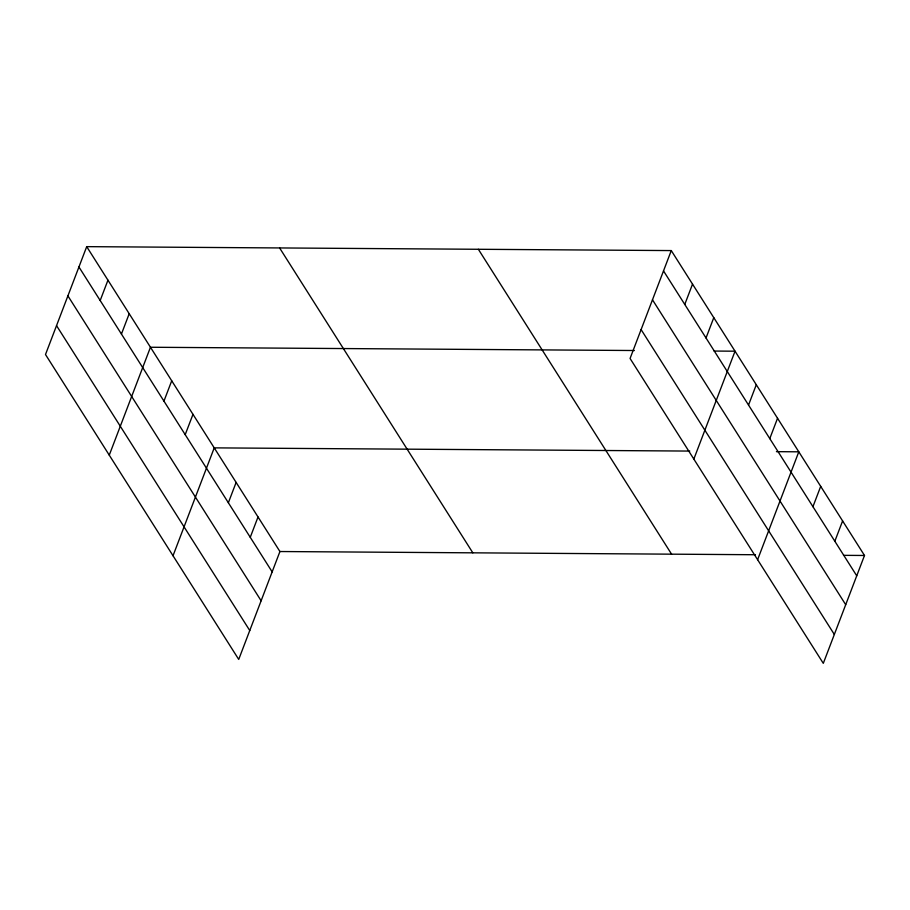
<?xml version="1.0" encoding="UTF-8"?>
<svg xmlns="http://www.w3.org/2000/svg" width="910" height="910" viewBox="0 0 910 910"><rect width="100%" height="100%" fill="white"/><g stroke="black" fill="none" stroke-linecap="round" stroke-linejoin="round"><path stroke-width="1.36" d="M86.7 246.644L45.5 354.525L238.727 659.42L279.927 551.528L86.7 246.644L671.273 250.58L864.5 555.475L823.3 663.356L630.073 358.472L671.273 250.58M100.191 300.505L107.949 280.178M121.439 334.05L129.209 313.711M109.268 455.137L150.457 347.256L634.384 350.521M163.948 401.128L171.717 380.789M185.208 434.661L192.977 414.334M173.025 555.748L214.225 447.868L689.769 451.076M228.364 502.752L236.122 482.425M250.261 537.309L258.019 516.982M684.764 304.452L692.533 284.125M706.023 337.985L713.781 317.658M693.841 459.084L735.041 351.192L714.066 351.055M748.532 405.064L756.29 384.737M769.78 438.609L777.549 418.27M757.609 559.696L798.798 451.815L776.435 451.656M812.937 506.699L820.706 486.372M834.834 541.245L842.603 520.918M279.927 551.528L755.459 554.736M843.536 555.339L864.5 555.475M663.515 270.907L856.742 575.803M652.481 299.799L845.708 604.695M641.106 329.579L834.333 634.463M478.364 249.283L671.591 554.179M279.609 247.941L472.836 552.836M78.931 266.971L272.158 571.867M67.897 295.864L261.125 600.759M56.534 325.632L249.761 630.528"/></g></svg>
